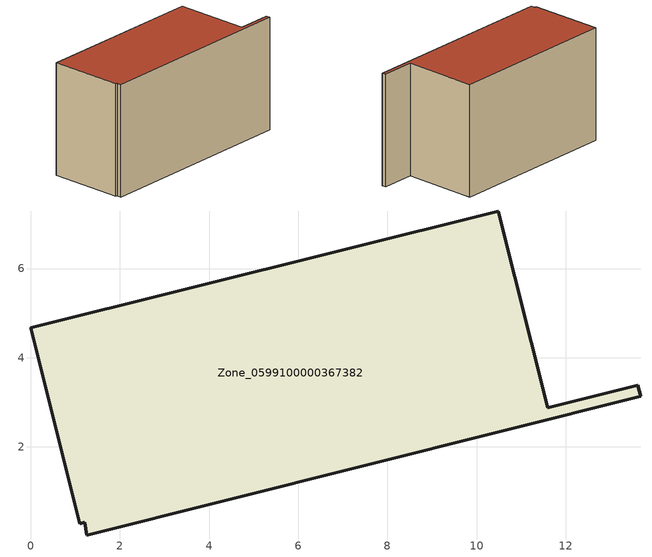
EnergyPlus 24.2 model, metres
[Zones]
Zone_0599100000367382
 floor ground (C_G): 13.68,3.13 1.26,0.02 1.21,0.31 1.1,0.28 0,4.67 10.49,7.29 11.59,2.88 13.62,3.38 z0
 wall outside (C_F): 13.68,3.13 13.62,3.38 11.59,2.88 10.49,7.29 0,4.67 1.1,0.28 1.21,0.31 1.26,0.02 13.68,3.13 z0:6.99
 roof outside (C_R): 1.26,0.02 13.68,3.13 13.62,3.38 11.59,2.88 10.49,7.29 0,4.67 1.1,0.28 1.21,0.31 z6.99
[BUILDING]
Pand.0599100000367382: North Axis=0; Terrain=City; Loads Convergence Tolerance Value=0.04; Temperature Convergence Tolerance Value=0.4; Solar Distribution=FullExterior; Maximum Number of Warmup Days=25; Minimum Number of Warmup Days=1
[Site:Location]
Rotterdam.The.Hague.AP_ZH_NLD Design_Conditions: Latitude=51.96; Longitude=4.45; Time Zone=1; Elevation=-4.5
[SITE:GROUNDTEMPERATURE:BUILDINGSURFACE]
18, 18, 18, 18, 18, 18, 18, 18, 18, 18, 18, 18
[MATERIAL] Thermal Absorptance=0.9; Solar Absorptance=0.7; Visible Absorptance=0.7
Name | Roughness | Thickness | Conductivity | Density | Specific Heat
G.TI.1992-2005 | MediumSmooth | 0.15 | 0.06 | 540 | 1210
F.TI.1992-2005 | Rough | 0.3 | 0.12 | 1920 | 840
R.TI.1992-2005 | MediumRough | 0.2 | 0.08 | 1500 | 1000
[CONSTRUCTION]
C_G: G.TI.1992-2005
C_F: F.TI.1992-2005
C_R: R.TI.1992-2005
[ZONE]
Zone_0599100000367382: Type=1; Multiplier=1; Ceiling Height=Autocalculate; Volume=Autocalculate; Floor Area=autocalculate; Part of Total Floor Area=Yes
[ZONEINFILTRATION:DESIGNFLOWRATE]
Infil_Zone_0599100000367382: Zone or ZoneList or Space or SpaceList=Zone_0599100000367382; Schedule=AlwaysOn; Design Flow Rate Calculation Method=Flow/Area; Flow Rate per Floor Area=0.0015; Constant Term Coefficient=1; Temperature Term Coefficient=0; Velocity Term Coefficient=0; Velocity Squared Term Coefficient=0
[HVACTEMPLATE:ZONE:IDEALLOADSAIRSYSTEM]
Zone_0599100000367382: Maximum Heating Supply Air Temperature=50; Minimum Cooling Supply Air Temperature=13; Maximum Heating Supply Air Humidity Ratio=0.0156; Minimum Cooling Supply Air Humidity Ratio=0.0077; Heating Limit=NoLimit; Cooling Limit=NoLimit; Dehumidification Control Type=ConstantSensibleHeatRatio; Cooling Sensible Heat Ratio=0.7; Dehumidification Setpoint=60; Humidification Control Type=None; Humidification Setpoint=30; Outdoor Air Method=None; Outdoor Air Flow Rate per Person=0.00944; Outdoor Air Flow Rate per Zone Floor Area=0; Outdoor Air Flow Rate per Zone=0; Demand Controlled Ventilation Type=None; Outdoor Air Economizer Type=NoEconomizer; Heat Recovery Type=None; Sensible Heat Recovery Effectiveness=0.7; Latent Heat Recovery Effectiveness=0.65
[ZONECONTROL:THERMOSTAT]
ThermostatControl_Zone_0599100000367382: Zone or ZoneList=Zone_0599100000367382; Control Type Schedule=DualSetpointControlType; Control 1=Thermostat_Zone_0599100000367382; Temperature Difference Between Cutout And Setpoint=0
[THERMOSTATSETPOINT:DUALSETPOINT]
Thermostat_Zone_0599100000367382: Heating Setpoint Temperature Schedule=HeatingSetpoint_Zone_0599100000367382; Cooling Setpoint Temperature Schedule=CoolingSetpoint_Zone_0599100000367382
[SCHEDULE:COMPACT]
HeatingSetpoint_Zone_0599100000367382: Through: 12/31, For: AllDays, Until: 24:00, 21
CoolingSetpoint_Zone_0599100000367382: Through: 12/31, For: AllDays, Until: 24:00, 24
DualSetpointControlType: Through: 12/31, For: AllDays, Until: 24:00, 4
AlwaysOn: Through: 12/31, For: AllDays, Until: 24:00, 1
